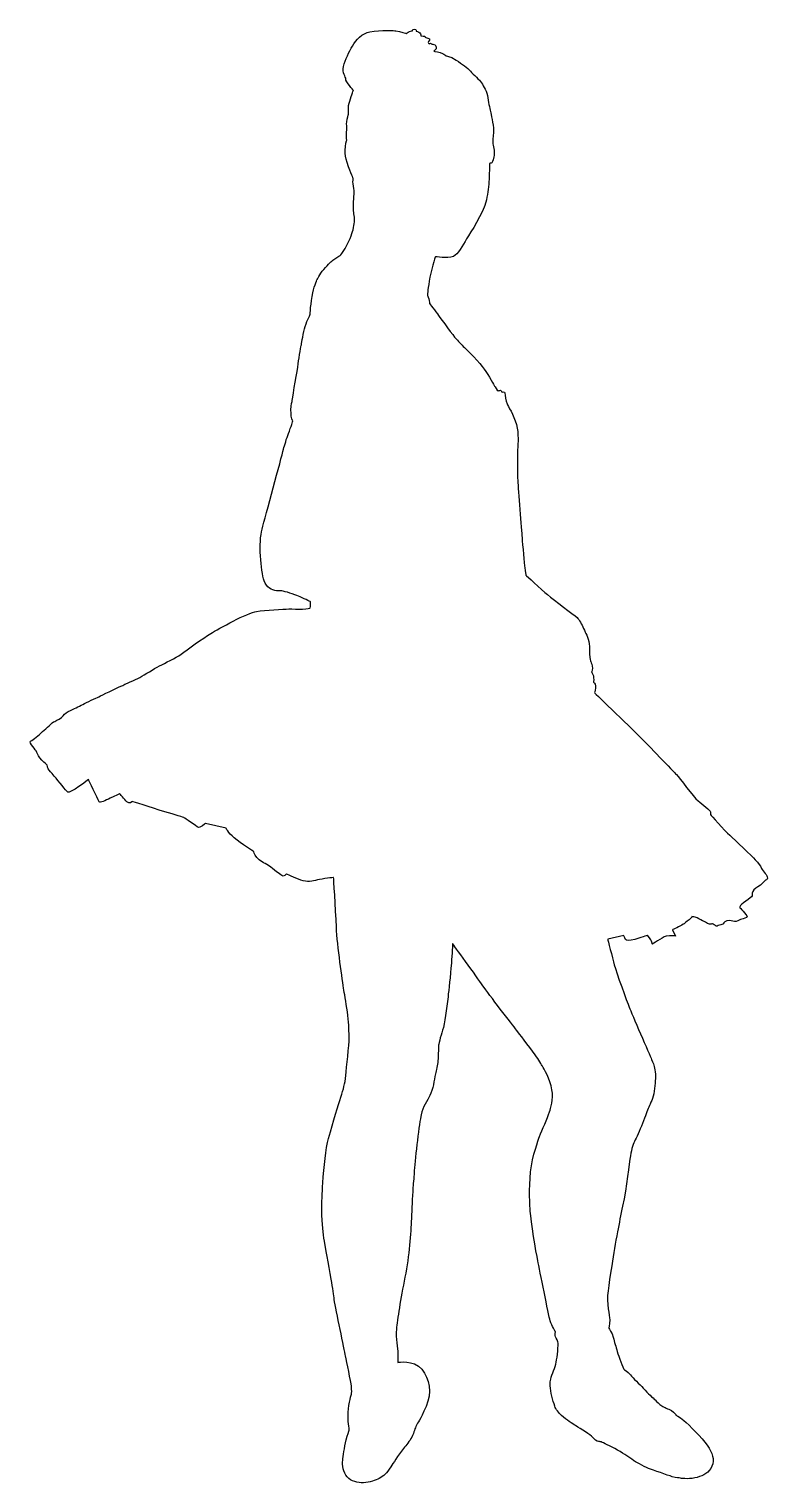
# Model space of a CAD drawing. Header units: centimetres. Extents: x -5.2 to 5.2, y -10.2 to 10.2.
import ezdxf

# ---------------------------------------------------------------- set-up
doc = ezdxf.new("R2010")
doc.units = ezdxf.units.CM
doc.header["$MEASUREMENT"] = 0
doc.layers.add('Camada 1', color=7, linetype='Continuous')

msp = doc.modelspace()

# ---------------------------------------------------------------- linework, layer by layer
at = {"layer": 'Camada 1'}
msp.add_open_spline([(3.83996, -2.43687), (3.83996, -2.43687), (3.95032, -2.38334), (3.98754, -2.35993), (3.98754, -2.35993), (3.99791, -2.35353), (4.03741, -2.32307), (4.07001, -2.29513), (4.07001, -2.29513), (4.10049, -2.26899), (4.12343, -2.25266), (4.11189, -2.25266), (4.11189, -2.25266), (4.12007, -2.25266), (4.14801, -2.25433), (4.18256, -2.26864), (4.18256, -2.26864), (4.21743, -2.28306), (4.25905, -2.31029), (4.2744, -2.31732), (4.2744, -2.31732), (4.30472, -2.33126), (4.36057, -2.3686), (4.37928, -2.35928), (4.37928, -2.35928), (4.39788, -2.34991), (4.39722, -2.35224), (4.42283, -2.36859), (4.42283, -2.36859), (4.44847, -2.38497), (4.45858, -2.38957), (4.47945, -2.3779), (4.47945, -2.3779), (4.50051, -2.36628), (4.53319, -2.36396), (4.54483, -2.3593), (4.54483, -2.3593), (4.55647, -2.35464), (4.54957, -2.32427), (4.59841, -2.31263), (4.59841, -2.31263), (4.64744, -2.30096), (4.67776, -2.31496), (4.70811, -2.31962), (4.70811, -2.31962), (4.73846, -2.32428), (4.77172, -2.30261), (4.79267, -2.29332), (4.79267, -2.29332), (4.81373, -2.28393), (4.84559, -2.27998), (4.87826, -2.26604), (4.87826, -2.26604), (4.91086, -2.25204), (4.80127, -2.1447), (4.78491, -2.12843), (4.78491, -2.12843), (4.76866, -2.11211), (4.79899, -2.08414), (4.83621, -2.05845), (4.83621, -2.05845), (4.87352, -2.03281), (4.92712, -1.98617), (4.94583, -1.97452), (4.94583, -1.97452), (4.96451, -1.96285), (4.94818, -1.93256), (4.96451, -1.89991), (4.96451, -1.89991), (4.98086, -1.86726), (5.02282, -1.844), (5.07177, -1.80892), (5.07177, -1.80892), (5.12072, -1.77399), (5.1277, -1.74836), (5.14403, -1.74127), (5.14403, -1.74127), (5.16028, -1.73439), (5.17663, -1.72034), (5.16737, -1.69237), (5.16737, -1.69237), (5.158, -1.66435), (5.09038, -1.58741), (5.08339, -1.56643), (5.08339, -1.56643), (5.07638, -1.5454), (5.04143, -1.50343), (4.99938, -1.45451), (4.99938, -1.45451), (4.95744, -1.40551), (4.71035, -1.17701), (4.64037, -1.11169), (4.64037, -1.11169), (4.57044, -1.04636), (4.36994, -0.8225), (4.36994, -0.8225), (4.36994, -0.8225), (4.36994, -0.8225), (4.36994, -0.79919), (4.36994, -0.78292), (4.36994, -0.78292), (4.36994, -0.76654), (4.2604, -0.67563), (4.19741, -0.62666), (4.19741, -0.62666), (4.13447, -0.57766), (3.93399, -0.30255), (3.8943, -0.26058), (3.8943, -0.26058), (3.85472, -0.21859), (3.47007, 0.17783), (3.40006, 0.25017), (3.40006, 0.25017), (3.33005, 0.32245), (2.74424, 0.8884), (2.74424, 0.8884), (2.74424, 0.8884), (2.74424, 0.8884), (2.7675, 0.94349), (2.76128, 0.98241), (2.76128, 0.98241), (2.75504, 1.02133), (2.73263, 1.033), (2.73263, 1.033), (2.73263, 1.033), (2.73263, 1.033), (2.73718, 1.09362), (2.72935, 1.12304), (2.72935, 1.12304), (2.72168, 1.15265), (2.70466, 1.17903), (2.70466, 1.17903), (2.70466, 1.17903), (2.70466, 1.17903), (2.71863, 1.21967), (2.7145, 1.25991), (2.7145, 1.25991), (2.71095, 1.29462), (2.68897, 1.32987), (2.68897, 1.32987), (2.68897, 1.32987), (2.68897, 1.32987), (2.67659, 1.35948), (2.67659, 1.4271), (2.67659, 1.4271), (2.67659, 1.46163), (2.67887, 1.52211), (2.6723, 1.57228), (2.6723, 1.57228), (2.66606, 1.61993), (2.65124, 1.65724), (2.63539, 1.69367), (2.63539, 1.69367), (2.6219, 1.72441), (2.60885, 1.74989), (2.59057, 1.789), (2.59057, 1.789), (2.56464, 1.84467), (2.53159, 1.91346), (2.50011, 1.94084), (2.50011, 1.94084), (2.45248, 1.98241), (2.17996, 2.18455), (2.08511, 2.26196), (2.08511, 2.26196), (1.99647, 2.33419), (1.78277, 2.53551), (1.78277, 2.53551), (1.78277, 2.53551), (1.78277, 2.53551), (1.77197, 2.58988), (1.76734, 2.6388), (1.76734, 2.6388), (1.76263, 2.6878), (1.73609, 2.96067), (1.72911, 3.06094), (1.72911, 3.06094), (1.7222, 3.16119), (1.67712, 3.74812), (1.66778, 3.85773), (1.66778, 3.85773), (1.65852, 3.96729), (1.66617, 4.2581), (1.66844, 4.33036), (1.66844, 4.33036), (1.66963, 4.36618), (1.68532, 4.51665), (1.64923, 4.64765), (1.64923, 4.64765), (1.61251, 4.78087), (1.53038, 4.91162), (1.51858, 4.93507), (1.51858, 4.93507), (1.49524, 4.98172), (1.49053, 5.05636), (1.48826, 5.08665), (1.48826, 5.08665), (1.48598, 5.11694), (1.4463, 5.09827), (1.4463, 5.09827), (1.4463, 5.09827), (1.4463, 5.09827), (1.44402, 5.1006), (1.43461, 5.1193), (1.43461, 5.1193), (1.42532, 5.1379), (1.40662, 5.1193), (1.395, 5.1193), (1.395, 5.1193), (1.38341, 5.1193), (1.34372, 5.18616), (1.34372, 5.18616), (1.34372, 5.18616), (1.34372, 5.18616), (1.25982, 5.3338), (1.19915, 5.42476), (1.19915, 5.42476), (1.13859, 5.51572), (0.96439, 5.68524), (0.92242, 5.72488), (0.92242, 5.72488), (0.87802, 5.767), (0.82418, 5.82791), (0.80045, 5.85384), (0.80045, 5.85384), (0.77484, 5.88183), (0.5954, 6.11972), (0.55801, 6.17568), (0.55801, 6.17568), (0.52078, 6.23161), (0.42977, 6.34591), (0.42977, 6.34591), (0.42977, 6.34591), (0.42977, 6.34591), (0.42977, 6.36221), (0.42514, 6.38785), (0.42514, 6.38785), (0.42051, 6.41351), (0.40416, 6.4555), (0.40416, 6.4555), (0.40416, 6.4555), (0.40416, 6.4555), (0.40416, 6.52313), (0.42742, 6.65841), (0.42742, 6.65841), (0.45086, 6.79364), (0.5137, 7.00118), (0.5137, 7.00118), (0.5137, 7.00118), (0.5137, 7.00118), (0.67999, 6.96782), (0.76624, 7.00515), (0.76624, 7.00515), (0.83331, 7.03399), (0.89615, 7.15276), (0.95208, 7.25068), (0.95208, 7.25068), (1.00799, 7.34863), (1.17817, 7.58652), (1.22947, 7.79874), (1.22947, 7.79874), (1.25289, 7.89576), (1.26106, 7.99186), (1.26643, 8.08772), (1.26643, 8.08772), (1.27275, 8.20128), (1.27368, 8.30709), (1.27368, 8.30709), (1.27368, 8.30709), (1.27368, 8.30709), (1.2831, 8.31177), (1.29474, 8.31177), (1.29474, 8.31177), (1.30638, 8.31177), (1.32035, 8.33974), (1.33432, 8.39805), (1.33432, 8.39805), (1.34829, 8.45636), (1.33197, 8.53092), (1.32035, 8.58228), (1.32035, 8.58228), (1.31561, 8.60308), (1.3217, 8.68518), (1.32972, 8.74082), (1.32972, 8.74082), (1.33909, 8.80615), (1.2994, 8.96937), (1.29003, 9.01599), (1.29003, 9.01599), (1.28074, 9.06266), (1.26206, 9.13492), (1.25045, 9.22821), (1.25045, 9.22821), (1.23883, 9.32145), (1.18978, 9.3891), (1.16181, 9.43575), (1.16181, 9.43575), (1.13382, 9.48242), (1.04672, 9.55193), (1.00478, 9.6009), (1.00478, 9.6009), (0.96282, 9.64985), (0.8944, 9.69618), (0.80354, 9.75685), (0.80354, 9.75685), (0.71263, 9.81749), (0.65823, 9.81585), (0.65823, 9.81585), (0.65823, 9.81585), (0.65823, 9.81585), (0.64423, 9.83681), (0.61391, 9.85083), (0.61391, 9.85083), (0.58359, 9.86483), (0.49276, 9.88115), (0.49276, 9.88115), (0.49276, 9.88115), (0.49276, 9.88115), (0.50205, 9.89282), (0.51602, 9.90446), (0.51602, 9.90446), (0.52999, 9.9161), (0.52999, 9.92542), (0.52076, 9.95343), (0.52076, 9.95343), (0.51139, 9.98142), (0.46946, 9.97909), (0.46946, 9.97909), (0.46946, 9.97909), (0.46946, 9.97909), (0.45353, 9.99306), (0.44528, 9.99399), (0.44528, 9.99399), (0.43636, 9.99486), (0.43459, 9.98259), (0.42694, 9.98653), (0.42694, 9.98653), (0.41085, 9.99441), (0.40797, 10.01058), (0.43215, 10.03741), (0.43215, 10.03741), (0.45313, 10.06075), (0.36921, 10.07704), (0.36921, 10.07704), (0.36921, 10.07704), (0.36921, 10.07704), (0.3645, 10.09334), (0.3645, 10.09334), (0.3645, 10.09334), (0.3645, 10.09334), (0.3645, 10.09334), (0.34352, 10.09334), (0.34352, 10.09334), (0.32254, 10.09334), (0.31169, 10.09641), (0.31169, 10.09641), (0.31169, 10.09641), (0.31169, 10.09641), (0.30984, 10.12282), (0.29465, 10.13771), (0.29465, 10.13771), (0.27713, 10.15488), (0.2456, 10.16099), (0.2456, 10.16099), (0.2456, 10.16099), (0.2456, 10.16099), (0.25489, 10.18665), (0.22226, 10.18901), (0.22226, 10.18901), (0.18969, 10.19134), (0.19202, 10.16573), (0.19202, 10.16573), (0.19202, 10.16573), (0.19202, 10.16573), (0.17805, 10.16573), (0.15006, 10.15634), (0.15006, 10.15634), (0.12199, 10.14703), (0.10566, 10.12798), (0.10566, 10.12798), (0.10566, 10.12798), (0.10566, 10.12798), (0.03152, 10.15769), (-0.04153, 10.1673), (-0.04153, 10.1673), (-0.05045, 10.16849), (-0.24841, 10.1804), (-0.40409, 10.15404), (-0.40409, 10.15404), (-0.51363, 10.13536), (-0.60221, 10.03514), (-0.64891, 9.95349), (-0.64891, 9.95349), (-0.6955, 9.87187), (-0.75141, 9.76693), (-0.77477, 9.66898), (-0.77477, 9.66898), (-0.79803, 9.57103), (-0.73839, 9.51973), (-0.74299, 9.48941), (-0.74299, 9.48941), (-0.74765, 9.45912), (-0.63575, 9.33087), (-0.63575, 9.33087), (-0.63575, 9.33087), (-0.63575, 9.33087), (-0.67533, 9.23295), (-0.69642, 9.15132), (-0.69642, 9.15132), (-0.7173, 9.0697), (-0.69777, 9.01371), (-0.70719, 8.98574), (-0.70719, 8.98574), (-0.71648, 8.95775), (-0.73045, 8.89478), (-0.73045, 8.86445), (-0.73045, 8.86445), (-0.73045, 8.83413), (-0.72344, 8.77351), (-0.73045, 8.7502), (-0.73045, 8.7502), (-0.73206, 8.74512), (-0.73146, 8.64106), (-0.72892, 8.63593), (-0.72892, 8.63593), (-0.72892, 8.63593), (-0.75218, 8.56727), (-0.75234, 8.49369), (-0.75234, 8.49369), (-0.75245, 8.43829), (-0.74207, 8.3832), (-0.72202, 8.31883), (-0.72202, 8.31883), (-0.66836, 8.14854), (-0.63812, 8.09727), (-0.63812, 8.09727), (-0.63812, 8.09727), (-0.63812, 8.09727), (-0.64402, 8.06332), (-0.64066, 8.02282), (-0.64066, 8.02282), (-0.63709, 7.98027), (-0.62412, 7.93059), (-0.62412, 7.90611), (-0.62412, 7.90611), (-0.62412, 7.86174), (-0.63105, 7.8338), (-0.63341, 7.7685), (-0.63341, 7.7685), (-0.63576, 7.70315), (-0.63815, 7.63324), (-0.62412, 7.57726), (-0.62412, 7.57726), (-0.61015, 7.52127), (-0.6264, 7.46068), (-0.64039, 7.37903), (-0.64039, 7.37903), (-0.64957, 7.32527), (-0.70767, 7.18678), (-0.75268, 7.11566), (-0.75268, 7.11566), (-0.79496, 7.04906), (-0.81449, 7.02298), (-0.81449, 7.02298), (-0.81449, 7.02298), (-0.81449, 7.02298), (-0.8595, 6.99657), (-0.89691, 6.97096), (-0.89691, 6.97096), (-0.93411, 6.94527), (-0.9621, 6.91968), (-1.0274, 6.8497), (-1.0274, 6.8497), (-1.09267, 6.77972), (-1.13929, 6.69111), (-1.13929, 6.69111), (-1.13929, 6.69111), (-1.13929, 6.69111), (-1.18123, 6.60896), (-1.20504, 6.49407), (-1.20504, 6.49407), (-1.2334, 6.35678), (-1.2442, 6.18271), (-1.2442, 6.18271), (-1.2442, 6.18271), (-1.2442, 6.18271), (-1.2978, 6.08246), (-1.32114, 5.98687), (-1.32114, 5.98687), (-1.34445, 5.89125), (-1.3654, 5.76301), (-1.3654, 5.76301), (-1.3654, 5.76301), (-1.3654, 5.76301), (-1.39802, 5.60209), (-1.40972, 5.49948), (-1.40972, 5.49948), (-1.42142, 5.39687), (-1.4797, 5.08673), (-1.49367, 4.9818), (-1.49367, 4.9818), (-1.49396, 4.98019), (-1.50997, 4.92468), (-1.51076, 4.8512), (-1.51076, 4.8512), (-1.51132, 4.7945), (-1.50518, 4.72486), (-1.48753, 4.70282), (-1.48753, 4.70282), (-1.48187, 4.69583), (-1.50968, 4.62106), (-1.5473, 4.51965), (-1.5473, 4.51965), (-1.57236, 4.45215), (-1.60093, 4.35815), (-1.61493, 4.30317), (-1.61493, 4.30317), (-1.64988, 4.16561), (-1.86441, 3.36342), (-1.91566, 3.1815), (-1.91566, 3.1815), (-1.96696, 2.99963), (-1.93431, 2.60082), (-1.88769, 2.45395), (-1.88769, 2.45395), (-1.87388, 2.41051), (-1.84118, 2.37463), (-1.81379, 2.35455), (-1.81379, 2.35455), (-1.74881, 2.30629), (-1.67102, 2.3174), (-1.6398, 2.31404), (-1.6398, 2.31404), (-1.59554, 2.30936), (-1.46105, 2.26274), (-1.40506, 2.2394), (-1.40506, 2.2394), (-1.34913, 2.21609), (-1.23491, 2.16246), (-1.23491, 2.16246), (-1.23491, 2.16246), (-1.23491, 2.16246), (-1.23957, 2.08549), (-1.23957, 2.07618), (-1.23957, 2.07618), (-1.23957, 2.07121), (-1.28299, 2.06202), (-1.35072, 2.05983), (-1.35072, 2.05983), (-1.40988, 2.05795), (-1.49061, 2.06293), (-1.53871, 2.06144), (-1.53871, 2.06144), (-1.62086, 2.05895), (-1.86902, 2.0435), (-1.99258, 2.0272), (-1.99258, 2.0272), (-2.11619, 2.01088), (-2.52722, 1.78397), (-2.63446, 1.71864), (-2.63446, 1.71864), (-2.74172, 1.65337), (-2.96948, 1.4862), (-3.04874, 1.42792), (-3.04874, 1.42792), (-3.12801, 1.36958), (-3.27723, 1.30431), (-3.3565, 1.26234), (-3.3565, 1.26234), (-3.43577, 1.22035), (-3.55697, 1.14338), (-3.63159, 1.10145), (-3.63159, 1.10145), (-3.69525, 1.06557), (-3.83442, 1.00816), (-3.89736, 0.97781), (-3.89736, 0.97781), (-3.96033, 0.94749), (-4.16552, 0.85422), (-4.20515, 0.83089), (-4.20515, 0.83089), (-4.24478, 0.80761), (-4.37067, 0.7563), (-4.43129, 0.72365), (-4.43129, 0.72365), (-4.49191, 0.691), (-4.55646, 0.66068), (-4.60306, 0.6397), (-4.60306, 0.6397), (-4.64973, 0.61867), (-4.68074, 0.59533), (-4.70635, 0.56273), (-4.70635, 0.56273), (-4.73204, 0.53005), (-4.78562, 0.50209), (-4.82295, 0.48579), (-4.82295, 0.48579), (-4.86023, 0.46947), (-4.9395, 0.38781), (-4.99316, 0.3412), (-4.99316, 0.3412), (-5.04674, 0.29455), (-5.12138, 0.22693), (-5.16334, 0.20827), (-5.16334, 0.20827), (-5.18318, 0.19949), (-5.15516, 0.16472), (-5.13178, 0.13382), (-5.13178, 0.13382), (-5.10537, 0.09908), (-5.08175, 0.06834), (-5.08175, 0.06834), (-5.08175, 0.06834), (-5.08175, 0.06834), (-5.07011, 0.04037), (-5.05146, 0.00307), (-5.05146, 0.00307), (-5.03275, -0.03426), (-4.97216, -0.0902), (-4.95587, -0.10192), (-4.95587, -0.10192), (-4.93955, -0.11354), (-4.91856, -0.14857), (-4.92322, -0.15785), (-4.92322, -0.15785), (-4.92793, -0.16716), (-4.90695, -0.19047), (-4.88128, -0.22082), (-4.88128, -0.22082), (-4.87601, -0.22704), (-4.84673, -0.26069), (-4.83056, -0.28085), (-4.83056, -0.28085), (-4.76891, -0.35766), (-4.66152, -0.48384), (-4.64112, -0.50606), (-4.64112, -0.50606), (-4.61548, -0.53403), (-4.35132, -0.33114), (-4.35132, -0.33114), (-4.35132, -0.33114), (-4.35132, -0.33114), (-4.22379, -0.59697), (-4.20048, -0.64131), (-4.20048, -0.64131), (-4.18884, -0.66348), (-4.11304, -0.62467), (-4.04456, -0.59114), (-4.04456, -0.59114), (-3.97548, -0.55735), (-3.91372, -0.52862), (-3.91372, -0.52862), (-3.91372, -0.52862), (-3.91372, -0.52862), (-3.84607, -0.60556), (-3.81114, -0.64287), (-3.81114, -0.64287), (-3.77616, -0.68023), (-3.7342, -0.63827), (-3.7342, -0.63827), (-3.7342, -0.63827), (-3.7342, -0.63827), (-3.48753, -0.72013), (-3.28105, -0.78096), (-3.28105, -0.78096), (-3.14011, -0.82245), (-3.00752, -0.86608), (-3.00752, -0.86608), (-3.00752, -0.86608), (-3.00752, -0.86608), (-2.83673, -0.98731), (-2.80861, -1.00205), (-2.80861, -1.00205), (-2.7939, -1.0098), (-2.70907, -0.94609), (-2.70907, -0.94609), (-2.70907, -0.94609), (-2.70907, -0.94609), (-2.4216, -1.01147), (-2.4216, -1.01147), (-2.4216, -1.01147), (-2.4216, -1.01147), (-2.39567, -1.07262), (-2.30749, -1.14538), (-2.30749, -1.14538), (-2.20443, -1.23034), (-2.03526, -1.33786), (-2.03526, -1.33786), (-2.03526, -1.33786), (-2.03526, -1.33786), (-2.0306, -1.37289), (-1.98867, -1.42417), (-1.98867, -1.42417), (-1.94668, -1.47545), (-1.89464, -1.49487), (-1.82473, -1.53683), (-1.82473, -1.53683), (-1.78462, -1.56101), (-1.74996, -1.59485), (-1.71271, -1.62282), (-1.71271, -1.62282), (-1.68511, -1.64354), (-1.65426, -1.66674), (-1.64127, -1.67764), (-1.64127, -1.67764), (-1.61098, -1.70323), (-1.57991, -1.65502), (-1.57991, -1.65502), (-1.57991, -1.65502), (-1.57991, -1.65502), (-1.46032, -1.70402), (-1.37171, -1.739), (-1.37171, -1.739), (-1.28313, -1.77398), (-1.20997, -1.75694), (-1.13999, -1.73834), (-1.13999, -1.73834), (-1.07006, -1.71963), (-0.91314, -1.70402), (-0.91314, -1.70402), (-0.91314, -1.70402), (-0.91314, -1.70402), (-0.88597, -2.12611), (-0.87433, -2.4013), (-0.87433, -2.4013), (-0.86319, -2.65975), (-0.7872, -3.14989), (-0.76868, -3.28511), (-0.76868, -3.28511), (-0.759, -3.35446), (-0.72841, -3.49953), (-0.71267, -3.63634), (-0.71267, -3.63634), (-0.69777, -3.7662), (-0.69751, -3.88817), (-0.69642, -3.94506), (-0.69642, -3.94506), (-0.69404, -4.06164), (-0.73129, -4.36167), (-0.74299, -4.48063), (-0.74299, -4.48063), (-0.75461, -4.59969), (-0.774, -4.66639), (-0.81133, -4.783), (-0.81133, -4.783), (-0.84551, -4.88981), (-0.9178, -5.11791), (-0.98318, -5.36053), (-0.98318, -5.36053), (-1.02361, -5.51126), (-1.04938, -5.75431), (-1.0643, -5.98598), (-1.0643, -5.98598), (-1.07348, -6.12732), (-1.08047, -6.27784), (-1.07869, -6.361), (-1.07869, -6.361), (-1.07395, -6.58021), (-1.05932, -6.68744), (-1.04294, -6.80174), (-1.04294, -6.80174), (-1.03291, -6.87207), (-0.98206, -7.12726), (-0.9461, -7.33443), (-0.9461, -7.33443), (-0.92366, -7.46373), (-0.91289, -7.56361), (-0.90377, -7.62026), (-0.90377, -7.62026), (-0.88054, -7.76718), (-0.76158, -8.32916), (-0.74523, -8.41076), (-0.74523, -8.41076), (-0.72891, -8.49241), (-0.67072, -8.77218), (-0.66369, -8.83518), (-0.66369, -8.83518), (-0.65663, -8.89812), (-0.66136, -8.94014), (-0.66136, -8.94014), (-0.66136, -8.94014), (-0.66136, -8.94014), (-0.70147, -9.06989), (-0.70951, -9.19962), (-0.70951, -9.19962), (-0.7171, -9.31911), (-0.69284, -9.43857), (-0.69401, -9.45087), (-0.69401, -9.45087), (-0.69504, -9.46132), (-0.72047, -9.51625), (-0.73716, -9.58816), (-0.73716, -9.58816), (-0.76116, -9.69193), (-0.77936, -9.82623), (-0.78492, -9.8729), (-0.78492, -9.8729), (-0.79259, -9.93868), (-0.77862, -10.0471), (-0.72436, -10.10608), (-0.72436, -10.10608), (-0.66337, -10.17228), (-0.57609, -10.19159), (-0.49581, -10.18913), (-0.49581, -10.18913), (-0.40508, -10.1868), (-0.32386, -10.15436), (-0.27499, -10.12933), (-0.27499, -10.12933), (-0.20887, -10.09549), (-0.17323, -10.05932), (-0.11108, -9.96624), (-0.11108, -9.96624), (-0.07705, -9.91483), (-0.01557, -9.81236), (0.06836, -9.70973), (0.06836, -9.70973), (0.10593, -9.66385), (0.15419, -9.60519), (0.18274, -9.54995), (0.18274, -9.54995), (0.21788, -9.48169), (0.23044, -9.41853), (0.24322, -9.39022), (0.24322, -9.39022), (0.26656, -9.339), (0.29915, -9.32029), (0.38305, -9.11979), (0.38305, -9.11979), (0.46698, -8.91924), (0.43443, -8.73723), (0.32249, -8.59734), (0.32249, -8.59734), (0.21054, -8.45751), (-0.01321, -8.5018), (-0.01321, -8.5018), (-0.01321, -8.5018), (-0.01321, -8.5018), (-0.01321, -8.44113), (-0.01321, -8.37348), (-0.01321, -8.37348), (-0.01321, -8.30583), (-0.04353, -8.16594), (-0.03192, -8.03537), (-0.03192, -8.03537), (-0.02031, -7.9048), (0.02637, -7.60868), (0.08701, -7.30549), (0.08701, -7.30549), (0.14768, -7.0023), (0.16855, -6.69213), (0.178, -6.48457), (0.178, -6.48457), (0.18406, -6.34757), (0.18911, -6.19848), (0.1994, -6.05174), (0.1994, -6.05174), (0.20477, -5.9761), (0.21438, -5.87722), (0.21826, -5.81232), (0.21826, -5.81232), (0.22988, -5.62111), (0.29052, -5.13671), (0.31388, -5.02947), (0.31388, -5.02947), (0.33722, -4.92223), (0.40098, -4.83082), (0.4367, -4.76049), (0.4367, -4.76049), (0.48261, -4.67037), (0.49459, -4.55157), (0.51597, -4.45421), (0.51597, -4.45421), (0.52526, -4.41188), (0.54478, -4.3306), (0.54933, -4.27495), (0.54933, -4.27495), (0.55692, -4.18208), (0.55555, -4.05868), (0.55555, -4.05868), (0.55555, -4.05868), (0.55555, -4.05868), (0.58521, -3.93512), (0.61556, -3.84413), (0.61556, -3.84413), (0.64591, -3.75314), (0.67218, -3.54708), (0.69089, -3.37455), (0.69089, -3.37455), (0.70134, -3.27745), (0.72306, -3.08904), (0.73788, -2.90507), (0.73788, -2.90507), (0.74825, -2.77778), (0.75608, -2.62996), (0.75608, -2.62996), (0.75608, -2.62996), (0.75608, -2.62996), (1.10046, -3.10491), (1.17984, -3.22149), (1.17984, -3.22149), (1.259, -3.33812), (1.59547, -3.76791), (1.65141, -3.84255), (1.65141, -3.84255), (1.68813, -3.8915), (1.8167, -4.05612), (1.91237, -4.18955), (1.91237, -4.18955), (1.96251, -4.25953), (2.00714, -4.33327), (2.01752, -4.35095), (2.01752, -4.35095), (2.03321, -4.37757), (2.12325, -4.53124), (2.14812, -4.67858), (2.14812, -4.67858), (2.17093, -4.81466), (2.13, -4.94404), (2.11544, -4.98756), (2.11544, -4.98756), (2.08512, -5.07847), (2.00979, -5.24407), (1.97476, -5.33509), (1.97476, -5.33509), (1.95732, -5.38068), (1.87628, -5.59782), (1.84874, -5.8319), (1.84874, -5.8319), (1.82151, -6.06423), (1.84149, -6.31363), (1.84501, -6.382), (1.84501, -6.382), (1.85194, -6.51966), (1.92655, -6.95572), (1.94989, -7.07701), (1.94989, -7.07701), (1.97323, -7.19835), (2.10147, -7.84192), (2.12467, -7.91886), (2.12467, -7.91886), (2.14811, -7.99575), (2.19695, -8.07039), (2.19695, -8.07039), (2.19695, -8.07039), (2.19695, -8.07039), (2.19229, -8.10309), (2.19229, -8.12407), (2.19229, -8.12407), (2.19229, -8.14505), (2.22341, -8.17233), (2.23264, -8.21191), (2.23264, -8.21191), (2.24201, -8.2516), (2.22261, -8.42487), (2.20864, -8.49949), (2.20864, -8.49949), (2.19459, -8.57416), (2.14808, -8.66512), (2.13173, -8.73502), (2.13173, -8.73502), (2.12601, -8.75904), (2.11816, -8.78675), (2.12223, -8.83175), (2.12223, -8.83175), (2.12998, -8.91732), (2.16014, -9.03712), (2.18769, -9.11515), (2.18769, -9.11515), (2.20327, -9.15928), (2.24084, -9.20857), (2.28196, -9.24689), (2.28196, -9.24689), (2.35144, -9.31158), (2.43846, -9.36079), (2.47907, -9.38791), (2.47907, -9.38791), (2.55596, -9.43932), (2.69362, -9.51859), (2.71923, -9.55116), (2.71923, -9.55116), (2.74484, -9.58386), (2.77752, -9.60712), (2.80313, -9.60945), (2.80313, -9.60945), (2.82874, -9.61183), (2.85906, -9.62345), (2.95696, -9.6725), (2.95696, -9.6725), (3.05501, -9.72145), (3.15751, -9.78212), (3.22747, -9.83104), (3.22747, -9.83104), (3.29748, -9.88009), (3.29973, -9.8824), (3.29973, -9.8824), (3.29973, -9.8824), (3.29973, -9.8824), (3.43493, -9.96394), (3.50031, -9.98731), (3.50031, -9.98731), (3.5655, -10.01062), (3.7731, -10.08529), (3.83593, -10.10389), (3.83593, -10.10389), (3.89895, -10.12249), (3.92925, -10.11789), (3.95251, -10.12487), (3.95251, -10.12487), (3.97585, -10.13196), (4.09708, -10.14119), (4.18569, -10.11325), (4.18569, -10.11325), (4.2743, -10.08531), (4.35121, -10.05025), (4.3909, -9.95699), (4.3909, -9.95699), (4.43048, -9.86372), (4.40019, -9.77038), (4.32552, -9.66317), (4.32552, -9.66317), (4.25099, -9.55593), (4.07607, -9.38102), (3.99916, -9.31802), (3.99916, -9.31802), (3.92219, -9.25508), (3.88729, -9.24103), (3.88729, -9.24103), (3.88729, -9.24103), (3.88729, -9.24103), (3.86623, -9.20145), (3.82427, -9.17809), (3.82427, -9.17809), (3.80043, -9.16486), (3.7781, -9.15375), (3.75148, -9.14197), (3.75148, -9.14197), (3.73142, -9.13313), (3.70716, -9.12393), (3.68899, -9.11281), (3.68899, -9.11281), (3.64703, -9.08717), (3.62194, -9.05492), (3.59583, -9.02888), (3.59583, -9.02888), (3.56315, -8.99623), (3.49558, -8.94024), (3.428, -8.86325), (3.428, -8.86325), (3.37577, -8.80382), (3.28573, -8.72569), (3.2484, -8.67675), (3.2484, -8.67675), (3.21109, -8.62775), (3.16215, -8.60677), (3.15524, -8.59743), (3.15524, -8.59743), (3.14818, -8.58812), (3.08298, -8.41791), (3.06428, -8.35026), (3.06428, -8.35026), (3.04557, -8.28266), (3.02234, -8.21498), (3.00835, -8.14965), (3.00835, -8.14965), (2.99438, -8.08438), (2.94535, -8.02371), (2.94535, -8.02371), (2.94535, -8.02371), (2.94535, -8.02371), (2.95948, -7.98355), (2.95813, -7.90724), (2.95813, -7.90724), (2.95747, -7.8661), (2.95056, -7.82281), (2.93834, -7.75098), (2.93834, -7.75098), (2.91053, -7.58654), (2.94069, -7.43843), (2.98729, -7.14694), (2.98729, -7.14694), (3.01475, -6.97605), (3.03666, -6.82634), (3.06717, -6.66998), (3.06717, -6.66998), (3.08873, -6.55981), (3.11569, -6.42291), (3.13895, -6.31213), (3.13895, -6.31213), (3.19488, -6.04392), (3.23219, -5.70824), (3.24846, -5.60556), (3.24846, -5.60556), (3.26481, -5.50293), (3.28807, -5.43538), (3.31603, -5.3817), (3.31603, -5.3817), (3.3441, -5.32807), (3.39715, -5.21205), (3.43261, -5.11582), (3.43261, -5.11582), (3.47238, -5.00858), (3.49092, -4.95495), (3.51662, -4.90138), (3.51662, -4.90138), (3.54231, -4.84775), (3.57718, -4.76382), (3.58663, -4.66114), (3.58663, -4.66114), (3.59592, -4.55861), (3.60753, -4.47691), (3.59129, -4.39997), (3.59129, -4.39997), (3.57494, -4.32308), (3.56795, -4.30676), (3.54459, -4.25305), (3.54459, -4.25305), (3.52125, -4.19942), (3.26011, -3.59545), (3.23222, -3.52317), (3.23222, -3.52317), (3.20415, -3.45083), (3.04799, -3.02877), (3.02238, -2.92852), (3.02238, -2.92852), (2.99666, -2.82822), (2.92988, -2.57009), (2.92988, -2.57009), (2.92988, -2.57009), (2.92988, -2.57009), (3.15446, -2.51572), (3.15446, -2.51572), (3.15446, -2.51572), (3.15446, -2.51572), (3.16383, -2.53834), (3.18015, -2.57335), (3.18015, -2.57335), (3.18732, -2.58859), (3.23145, -2.59449), (3.30895, -2.57274), (3.30895, -2.57274), (3.37938, -2.55305), (3.48866, -2.51342), (3.48866, -2.51342), (3.48866, -2.51342), (3.48866, -2.51342), (3.53994, -2.57875), (3.54457, -2.59507), (3.54457, -2.59507), (3.54923, -2.61139), (3.55629, -2.63936), (3.55629, -2.63936), (3.55629, -2.63936), (3.55629, -2.63936), (3.68906, -2.54604), (3.7497, -2.52744), (3.7497, -2.52744), (3.81037, -2.50879), (3.88263, -2.52511), (3.88263, -2.52511), (3.88263, -2.52511), (3.88263, -2.52511), (3.83996, -2.43687), (3.83996, -2.43687)], degree=3, knots=[0, 0, 0, 0, 0.00342466, 0.00342466, 0.00342466, 0.00342466, 0.00684932, 0.00684932, 0.00684932, 0.00684932, 0.01027397, 0.01027397, 0.01027397, 0.01027397, 0.01369863, 0.01369863, 0.01369863, 0.01369863, 0.01712329, 0.01712329, 0.01712329, 0.01712329, 0.02054795, 0.02054795, 0.02054795, 0.02054795, 0.0239726, 0.0239726, 0.0239726, 0.0239726, 0.02739726, 0.02739726, 0.02739726, 0.02739726, 0.03082192, 0.03082192, 0.03082192, 0.03082192, 0.03424658, 0.03424658, 0.03424658, 0.03424658, 0.03767123, 0.03767123, 0.03767123, 0.03767123, 0.04109589, 0.04109589, 0.04109589, 0.04109589, 0.04452055, 0.04452055, 0.04452055, 0.04452055, 0.04794521, 0.04794521, 0.04794521, 0.04794521, 0.05136986, 0.05136986, 0.05136986, 0.05136986, 0.05479452, 0.05479452, 0.05479452, 0.05479452, 0.05821918, 0.05821918, 0.05821918, 0.05821918, 0.06164384, 0.06164384, 0.06164384, 0.06164384, 0.06506849, 0.06506849, 0.06506849, 0.06506849, 0.06849315, 0.06849315, 0.06849315, 0.06849315, 0.07191781, 0.07191781, 0.07191781, 0.07191781, 0.07534247, 0.07534247, 0.07534247, 0.07534247, 0.07876712, 0.07876712, 0.07876712, 0.07876712, 0.08219178, 0.08219178, 0.08219178, 0.08219178, 0.08561644, 0.08561644, 0.08561644, 0.08561644, 0.0890411, 0.0890411, 0.0890411, 0.0890411, 0.09246575, 0.09246575, 0.09246575, 0.09246575, 0.09589041, 0.09589041, 0.09589041, 0.09589041, 0.09931507, 0.09931507, 0.09931507, 0.09931507, 0.10273973, 0.10273973, 0.10273973, 0.10273973, 0.10616438, 0.10616438, 0.10616438, 0.10616438, 0.10958904, 0.10958904, 0.10958904, 0.10958904, 0.1130137, 0.1130137, 0.1130137, 0.1130137, 0.11643836, 0.11643836, 0.11643836, 0.11643836, 0.11986301, 0.11986301, 0.11986301, 0.11986301, 0.12328767, 0.12328767, 0.12328767, 0.12328767, 0.12671233, 0.12671233, 0.12671233, 0.12671233, 0.13013699, 0.13013699, 0.13013699, 0.13013699, 0.13356164, 0.13356164, 0.13356164, 0.13356164, 0.1369863, 0.1369863, 0.1369863, 0.1369863, 0.14041096, 0.14041096, 0.14041096, 0.14041096, 0.14383562, 0.14383562, 0.14383562, 0.14383562, 0.14726027, 0.14726027, 0.14726027, 0.14726027, 0.15068493, 0.15068493, 0.15068493, 0.15068493, 0.15410959, 0.15410959, 0.15410959, 0.15410959, 0.15753425, 0.15753425, 0.15753425, 0.15753425, 0.1609589, 0.1609589, 0.1609589, 0.1609589, 0.16438356, 0.16438356, 0.16438356, 0.16438356, 0.16780822, 0.16780822, 0.16780822, 0.16780822, 0.17123288, 0.17123288, 0.17123288, 0.17123288, 0.17465753, 0.17465753, 0.17465753, 0.17465753, 0.17808219, 0.17808219, 0.17808219, 0.17808219, 0.18150685, 0.18150685, 0.18150685, 0.18150685, 0.18493151, 0.18493151, 0.18493151, 0.18493151, 0.18835616, 0.18835616, 0.18835616, 0.18835616, 0.19178082, 0.19178082, 0.19178082, 0.19178082, 0.19520548, 0.19520548, 0.19520548, 0.19520548, 0.19863014, 0.19863014, 0.19863014, 0.19863014, 0.20205479, 0.20205479, 0.20205479, 0.20205479, 0.20547945, 0.20547945, 0.20547945, 0.20547945, 0.20890411, 0.20890411, 0.20890411, 0.20890411, 0.21232877, 0.21232877, 0.21232877, 0.21232877, 0.21575342, 0.21575342, 0.21575342, 0.21575342, 0.21917808, 0.21917808, 0.21917808, 0.21917808, 0.22260274, 0.22260274, 0.22260274, 0.22260274, 0.2260274, 0.2260274, 0.2260274, 0.2260274, 0.22945205, 0.22945205, 0.22945205, 0.22945205, 0.23287671, 0.23287671, 0.23287671, 0.23287671, 0.23630137, 0.23630137, 0.23630137, 0.23630137, 0.23972603, 0.23972603, 0.23972603, 0.23972603, 0.24315068, 0.24315068, 0.24315068, 0.24315068, 0.24657534, 0.24657534, 0.24657534, 0.24657534, 0.25, 0.25, 0.25, 0.25, 0.25342466, 0.25342466, 0.25342466, 0.25342466, 0.25684932, 0.25684932, 0.25684932, 0.25684932, 0.26027397, 0.26027397, 0.26027397, 0.26027397, 0.26369863, 0.26369863, 0.26369863, 0.26369863, 0.26712329, 0.26712329, 0.26712329, 0.26712329, 0.27054795, 0.27054795, 0.27054795, 0.27054795, 0.2739726, 0.2739726, 0.2739726, 0.2739726, 0.27739726, 0.27739726, 0.27739726, 0.27739726, 0.28082192, 0.28082192, 0.28082192, 0.28082192, 0.28424658, 0.28424658, 0.28424658, 0.28424658, 0.28767123, 0.28767123, 0.28767123, 0.28767123, 0.29109589, 0.29109589, 0.29109589, 0.29109589, 0.29452055, 0.29452055, 0.29452055, 0.29452055, 0.29794521, 0.29794521, 0.29794521, 0.29794521, 0.30136986, 0.30136986, 0.30136986, 0.30136986, 0.30479452, 0.30479452, 0.30479452, 0.30479452, 0.30821918, 0.30821918, 0.30821918, 0.30821918, 0.31164384, 0.31164384, 0.31164384, 0.31164384, 0.31506849, 0.31506849, 0.31506849, 0.31506849, 0.31849315, 0.31849315, 0.31849315, 0.31849315, 0.32191781, 0.32191781, 0.32191781, 0.32191781, 0.32534247, 0.32534247, 0.32534247, 0.32534247, 0.32876712, 0.32876712, 0.32876712, 0.32876712, 0.33219178, 0.33219178, 0.33219178, 0.33219178, 0.33561644, 0.33561644, 0.33561644, 0.33561644, 0.3390411, 0.3390411, 0.3390411, 0.3390411, 0.34246575, 0.34246575, 0.34246575, 0.34246575, 0.34589041, 0.34589041, 0.34589041, 0.34589041, 0.34931507, 0.34931507, 0.34931507, 0.34931507, 0.35273973, 0.35273973, 0.35273973, 0.35273973, 0.35616438, 0.35616438, 0.35616438, 0.35616438, 0.35958904, 0.35958904, 0.35958904, 0.35958904, 0.3630137, 0.3630137, 0.3630137, 0.3630137, 0.36643836, 0.36643836, 0.36643836, 0.36643836, 0.36986301, 0.36986301, 0.36986301, 0.36986301, 0.37328767, 0.37328767, 0.37328767, 0.37328767, 0.37671233, 0.37671233, 0.37671233, 0.37671233, 0.38013699, 0.38013699, 0.38013699, 0.38013699, 0.38356164, 0.38356164, 0.38356164, 0.38356164, 0.3869863, 0.3869863, 0.3869863, 0.3869863, 0.39041096, 0.39041096, 0.39041096, 0.39041096, 0.39383562, 0.39383562, 0.39383562, 0.39383562, 0.39726027, 0.39726027, 0.39726027, 0.39726027, 0.40068493, 0.40068493, 0.40068493, 0.40068493, 0.40410959, 0.40410959, 0.40410959, 0.40410959, 0.40753425, 0.40753425, 0.40753425, 0.40753425, 0.4109589, 0.4109589, 0.4109589, 0.4109589, 0.41438356, 0.41438356, 0.41438356, 0.41438356, 0.41780822, 0.41780822, 0.41780822, 0.41780822, 0.42123288, 0.42123288, 0.42123288, 0.42123288, 0.42465753, 0.42465753, 0.42465753, 0.42465753, 0.42808219, 0.42808219, 0.42808219, 0.42808219, 0.43150685, 0.43150685, 0.43150685, 0.43150685, 0.43493151, 0.43493151, 0.43493151, 0.43493151, 0.43835616, 0.43835616, 0.43835616, 0.43835616, 0.44178082, 0.44178082, 0.44178082, 0.44178082, 0.44520548, 0.44520548, 0.44520548, 0.44520548, 0.44863014, 0.44863014, 0.44863014, 0.44863014, 0.45205479, 0.45205479, 0.45205479, 0.45205479, 0.45547945, 0.45547945, 0.45547945, 0.45547945, 0.45890411, 0.45890411, 0.45890411, 0.45890411, 0.46232877, 0.46232877, 0.46232877, 0.46232877, 0.46575342, 0.46575342, 0.46575342, 0.46575342, 0.46917808, 0.46917808, 0.46917808, 0.46917808, 0.47260274, 0.47260274, 0.47260274, 0.47260274, 0.4760274, 0.4760274, 0.4760274, 0.4760274, 0.47945205, 0.47945205, 0.47945205, 0.47945205, 0.48287671, 0.48287671, 0.48287671, 0.48287671, 0.48630137, 0.48630137, 0.48630137, 0.48630137, 0.48972603, 0.48972603, 0.48972603, 0.48972603, 0.49315068, 0.49315068, 0.49315068, 0.49315068, 0.49657534, 0.49657534, 0.49657534, 0.49657534, 0.5, 0.5, 0.5, 0.5, 0.50342466, 0.50342466, 0.50342466, 0.50342466, 0.50684932, 0.50684932, 0.50684932, 0.50684932, 0.51027397, 0.51027397, 0.51027397, 0.51027397, 0.51369863, 0.51369863, 0.51369863, 0.51369863, 0.51712329, 0.51712329, 0.51712329, 0.51712329, 0.52054795, 0.52054795, 0.52054795, 0.52054795, 0.5239726, 0.5239726, 0.5239726, 0.5239726, 0.52739726, 0.52739726, 0.52739726, 0.52739726, 0.53082192, 0.53082192, 0.53082192, 0.53082192, 0.53424658, 0.53424658, 0.53424658, 0.53424658, 0.53767123, 0.53767123, 0.53767123, 0.53767123, 0.54109589, 0.54109589, 0.54109589, 0.54109589, 0.54452055, 0.54452055, 0.54452055, 0.54452055, 0.54794521, 0.54794521, 0.54794521, 0.54794521, 0.55136986, 0.55136986, 0.55136986, 0.55136986, 0.55479452, 0.55479452, 0.55479452, 0.55479452, 0.55821918, 0.55821918, 0.55821918, 0.55821918, 0.56164384, 0.56164384, 0.56164384, 0.56164384, 0.56506849, 0.56506849, 0.56506849, 0.56506849, 0.56849315, 0.56849315, 0.56849315, 0.56849315, 0.57191781, 0.57191781, 0.57191781, 0.57191781, 0.57534247, 0.57534247, 0.57534247, 0.57534247, 0.57876712, 0.57876712, 0.57876712, 0.57876712, 0.58219178, 0.58219178, 0.58219178, 0.58219178, 0.58561644, 0.58561644, 0.58561644, 0.58561644, 0.5890411, 0.5890411, 0.5890411, 0.5890411, 0.59246575, 0.59246575, 0.59246575, 0.59246575, 0.59589041, 0.59589041, 0.59589041, 0.59589041, 0.59931507, 0.59931507, 0.59931507, 0.59931507, 0.60273973, 0.60273973, 0.60273973, 0.60273973, 0.60616438, 0.60616438, 0.60616438, 0.60616438, 0.60958904, 0.60958904, 0.60958904, 0.60958904, 0.6130137, 0.6130137, 0.6130137, 0.6130137, 0.61643836, 0.61643836, 0.61643836, 0.61643836, 0.61986301, 0.61986301, 0.61986301, 0.61986301, 0.62328767, 0.62328767, 0.62328767, 0.62328767, 0.62671233, 0.62671233, 0.62671233, 0.62671233, 0.63013699, 0.63013699, 0.63013699, 0.63013699, 0.63356164, 0.63356164, 0.63356164, 0.63356164, 0.6369863, 0.6369863, 0.6369863, 0.6369863, 0.64041096, 0.64041096, 0.64041096, 0.64041096, 0.64383562, 0.64383562, 0.64383562, 0.64383562, 0.64726027, 0.64726027, 0.64726027, 0.64726027, 0.65068493, 0.65068493, 0.65068493, 0.65068493, 0.65410959, 0.65410959, 0.65410959, 0.65410959, 0.65753425, 0.65753425, 0.65753425, 0.65753425, 0.6609589, 0.6609589, 0.6609589, 0.6609589, 0.66438356, 0.66438356, 0.66438356, 0.66438356, 0.66780822, 0.66780822, 0.66780822, 0.66780822, 0.67123288, 0.67123288, 0.67123288, 0.67123288, 0.67465753, 0.67465753, 0.67465753, 0.67465753, 0.67808219, 0.67808219, 0.67808219, 0.67808219, 0.68150685, 0.68150685, 0.68150685, 0.68150685, 0.68493151, 0.68493151, 0.68493151, 0.68493151, 0.68835616, 0.68835616, 0.68835616, 0.68835616, 0.69178082, 0.69178082, 0.69178082, 0.69178082, 0.69520548, 0.69520548, 0.69520548, 0.69520548, 0.69863014, 0.69863014, 0.69863014, 0.69863014, 0.70205479, 0.70205479, 0.70205479, 0.70205479, 0.70547945, 0.70547945, 0.70547945, 0.70547945, 0.70890411, 0.70890411, 0.70890411, 0.70890411, 0.71232877, 0.71232877, 0.71232877, 0.71232877, 0.71575342, 0.71575342, 0.71575342, 0.71575342, 0.71917808, 0.71917808, 0.71917808, 0.71917808, 0.72260274, 0.72260274, 0.72260274, 0.72260274, 0.7260274, 0.7260274, 0.7260274, 0.7260274, 0.72945205, 0.72945205, 0.72945205, 0.72945205, 0.73287671, 0.73287671, 0.73287671, 0.73287671, 0.73630137, 0.73630137, 0.73630137, 0.73630137, 0.73972603, 0.73972603, 0.73972603, 0.73972603, 0.74315068, 0.74315068, 0.74315068, 0.74315068, 0.74657534, 0.74657534, 0.74657534, 0.74657534, 0.75, 0.75, 0.75, 0.75, 0.75342466, 0.75342466, 0.75342466, 0.75342466, 0.75684932, 0.75684932, 0.75684932, 0.75684932, 0.76027397, 0.76027397, 0.76027397, 0.76027397, 0.76369863, 0.76369863, 0.76369863, 0.76369863, 0.76712329, 0.76712329, 0.76712329, 0.76712329, 0.77054795, 0.77054795, 0.77054795, 0.77054795, 0.7739726, 0.7739726, 0.7739726, 0.7739726, 0.77739726, 0.77739726, 0.77739726, 0.77739726, 0.78082192, 0.78082192, 0.78082192, 0.78082192, 0.78424658, 0.78424658, 0.78424658, 0.78424658, 0.78767123, 0.78767123, 0.78767123, 0.78767123, 0.79109589, 0.79109589, 0.79109589, 0.79109589, 0.79452055, 0.79452055, 0.79452055, 0.79452055, 0.79794521, 0.79794521, 0.79794521, 0.79794521, 0.80136986, 0.80136986, 0.80136986, 0.80136986, 0.80479452, 0.80479452, 0.80479452, 0.80479452, 0.80821918, 0.80821918, 0.80821918, 0.80821918, 0.81164384, 0.81164384, 0.81164384, 0.81164384, 0.81506849, 0.81506849, 0.81506849, 0.81506849, 0.81849315, 0.81849315, 0.81849315, 0.81849315, 0.82191781, 0.82191781, 0.82191781, 0.82191781, 0.82534247, 0.82534247, 0.82534247, 0.82534247, 0.82876712, 0.82876712, 0.82876712, 0.82876712, 0.83219178, 0.83219178, 0.83219178, 0.83219178, 0.83561644, 0.83561644, 0.83561644, 0.83561644, 0.8390411, 0.8390411, 0.8390411, 0.8390411, 0.84246575, 0.84246575, 0.84246575, 0.84246575, 0.84589041, 0.84589041, 0.84589041, 0.84589041, 0.84931507, 0.84931507, 0.84931507, 0.84931507, 0.85273973, 0.85273973, 0.85273973, 0.85273973, 0.85616438, 0.85616438, 0.85616438, 0.85616438, 0.85958904, 0.85958904, 0.85958904, 0.85958904, 0.8630137, 0.8630137, 0.8630137, 0.8630137, 0.86643836, 0.86643836, 0.86643836, 0.86643836, 0.86986301, 0.86986301, 0.86986301, 0.86986301, 0.87328767, 0.87328767, 0.87328767, 0.87328767, 0.87671233, 0.87671233, 0.87671233, 0.87671233, 0.88013699, 0.88013699, 0.88013699, 0.88013699, 0.88356164, 0.88356164, 0.88356164, 0.88356164, 0.8869863, 0.8869863, 0.8869863, 0.8869863, 0.89041096, 0.89041096, 0.89041096, 0.89041096, 0.89383562, 0.89383562, 0.89383562, 0.89383562, 0.89726027, 0.89726027, 0.89726027, 0.89726027, 0.90068493, 0.90068493, 0.90068493, 0.90068493, 0.90410959, 0.90410959, 0.90410959, 0.90410959, 0.90753425, 0.90753425, 0.90753425, 0.90753425, 0.9109589, 0.9109589, 0.9109589, 0.9109589, 0.91438356, 0.91438356, 0.91438356, 0.91438356, 0.91780822, 0.91780822, 0.91780822, 0.91780822, 0.92123288, 0.92123288, 0.92123288, 0.92123288, 0.92465753, 0.92465753, 0.92465753, 0.92465753, 0.92808219, 0.92808219, 0.92808219, 0.92808219, 0.93150685, 0.93150685, 0.93150685, 0.93150685, 0.93493151, 0.93493151, 0.93493151, 0.93493151, 0.93835616, 0.93835616, 0.93835616, 0.93835616, 0.94178082, 0.94178082, 0.94178082, 0.94178082, 0.94520548, 0.94520548, 0.94520548, 0.94520548, 0.94863014, 0.94863014, 0.94863014, 0.94863014, 0.95205479, 0.95205479, 0.95205479, 0.95205479, 0.95547945, 0.95547945, 0.95547945, 0.95547945, 0.95890411, 0.95890411, 0.95890411, 0.95890411, 0.96232877, 0.96232877, 0.96232877, 0.96232877, 0.96575342, 0.96575342, 0.96575342, 0.96575342, 0.96917808, 0.96917808, 0.96917808, 0.96917808, 0.97260274, 0.97260274, 0.97260274, 0.97260274, 0.9760274, 0.9760274, 0.9760274, 0.9760274, 0.97945205, 0.97945205, 0.97945205, 0.97945205, 0.98287671, 0.98287671, 0.98287671, 0.98287671, 0.98630137, 0.98630137, 0.98630137, 0.98630137, 0.98972603, 0.98972603, 0.98972603, 0.98972603, 0.99315068, 0.99315068, 0.99315068, 0.99315068, 1, 1, 1, 1], dxfattribs=at)

doc.saveas('drawing.dxf')
